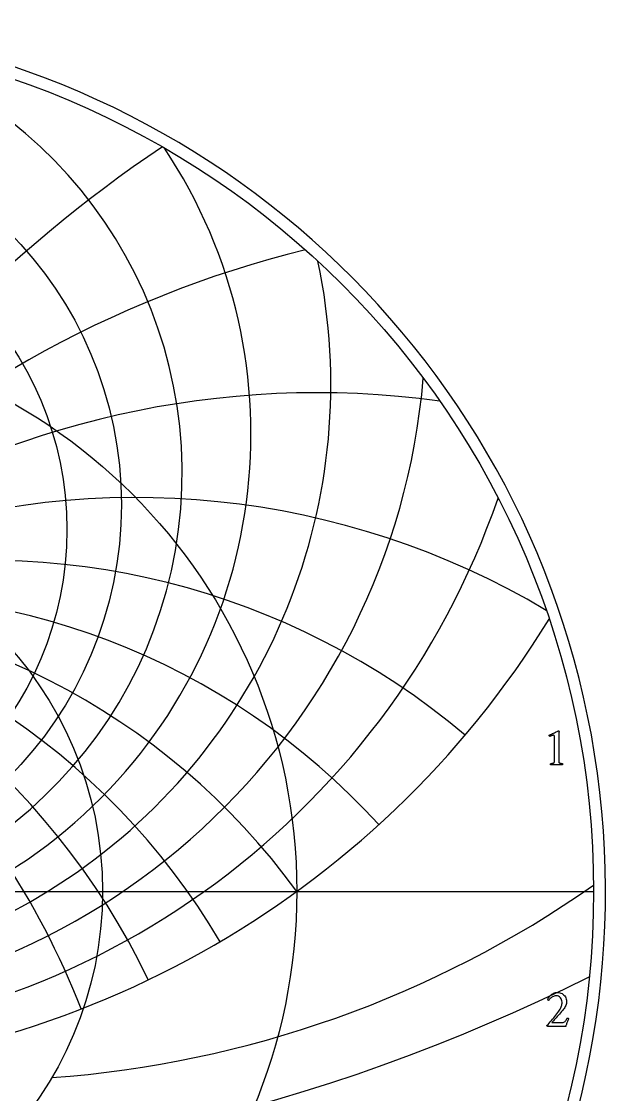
# Model space of a CAD drawing. Header units: millimetres. Extents: x -55 to 55, y -55 to 56.
# Drawn here: x 18 to 54.7, y -12.8 to 54.7 of the extents above; entities that cross this region are included whole.
import ezdxf

# ---------------------------------------------------------------- set-up
doc = ezdxf.new("R2010")
doc.units = ezdxf.units.MM
for name, color, linetype in [('CUT_OUTER', 1, 'Continuous'), ('ENGRAVE', 7, 'Continuous'), ('ENGRAVE_FINE', 8, 'Continuous'), ('TEXT', 5, 'Continuous')]:
    doc.layers.add(name, color=color, linetype=linetype)

msp = doc.modelspace()

# ---------------------------------------------------------------- linework, layer by layer
at = {"layer": 'CUT_OUTER'}
msp.add_arc((-0.0002, -0.0001), 54.7499, 132.890359, 87.801582, dxfattribs=at)
at = {"layer": 'ENGRAVE'}
msp.add_lwpolyline([(-54, 0), (54, 0)], dxfattribs=at)
for centre, radius in [((0, 0), 54), ((0, 24.3261), 24.3261), ((0, 22.7517), 20.8992), ((0, 0), 35.3478), ((0, 0), 23.1383)]:
    msp.add_circle(centre, radius, dxfattribs=at)
for centre, radius, start, end in [((0, 26.2892), 28.1417, 104.436571, 75.563429), ((0, 28.7545), 32.4697, 146.343028, 33.656972), ((0, 31.8877), 37.4863, 168.076059, 11.923941), ((0, 35.9396), 43.453, 184.845211, 355.154789), ((0, 41.3064), 50.7778, 199.041634, 340.958366), ((0, -25.6817), 43.6923, 36, 144), ((0, -25.6817), 43.6923, 36, 144), ((0, 48.6521), 60.1373, 211.615649, 328.384351), ((15.0301, 56.0931), 67.9839, 274.154376, 304.973846)]:
    msp.add_arc(centre, radius, start, end, dxfattribs=at)
at = {"layer": 'ENGRAVE_FINE'}
for centre, radius, start, end in [((75.6773, -25.6817), 87.3846, 123.930442, 170.048526), ((75.6773, -25.6817), 87.3846, 123.930442, 170.048526), ((52.0705, -25.6817), 67.9732, 103.763547, 166.510928), ((52.0705, -25.6817), 67.9732, 103.763547, 166.510928), ((36.6622, -25.6817), 57.0363, 82.274651, 162.768996), ((36.6622, -25.6817), 57.0363, 82.274651, 162.768996), ((-25.2258, -25.6817), 50.4515, 21.249547, 120.755909), ((-25.2258, -25.6817), 50.4515, 21.249547, 120.755909), ((25.2258, -25.6817), 50.4515, 59.244091, 158.750453), ((25.2258, -25.6817), 50.4515, 59.244091, 158.750453), ((-15.9027, -25.6817), 46.4964, 25.634518, 130.214249), ((-15.9027, -25.6817), 46.4964, 25.634518, 130.214249), ((15.9027, -25.6817), 46.4964, 49.785751, 154.365482), ((15.9027, -25.6817), 46.4964, 49.785751, 154.365482), ((-7.7041, -25.6817), 44.3663, 30.500929, 137.66478), ((-7.7041, -25.6817), 44.3663, 30.500929, 137.66478), ((7.7041, -25.6817), 44.3663, 42.33522, 149.499071), ((7.7041, -25.6817), 44.3663, 42.33522, 149.499071), ((0, 102.5834), 120.594, 243.541053, 296.458947)]:
    msp.add_arc(centre, radius, start, end, dxfattribs=at)
at = {"layer": 'TEXT'}
for points in [[(51.5432, 8.3453), (51.5432, 9.6909), (51.5423, 9.7239), (51.5394, 9.7513), (51.5346, 9.7732), (51.5279, 9.7896), (51.5189, 9.8016), (51.507, 9.8101), (51.4925, 9.8152), (51.4751, 9.8169), (51.4538, 9.8153), (51.4274, 9.8105), (51.3959, 9.8025), (51.3593, 9.7913), (51.3225, 9.7791), (51.2903, 9.7679), (51.2628, 9.7578), (51.2401, 9.7488), (51.2267, 9.7613), (51.2171, 9.7752), (51.2113, 9.7903), (51.2094, 9.8067), (51.2094, 9.8069), (51.2094, 9.8075), (51.2094, 9.8086), (51.2094, 9.8101), (51.2098, 9.8163), (51.2111, 9.8212), (51.2132, 9.8248), (51.2162, 9.8271), (51.284, 9.8579), (51.3512, 9.8889), (51.4177, 9.92), (51.4836, 9.9514), (51.5464, 9.9816), (51.6037, 10.0089), (51.6554, 10.0335), (51.7016, 10.0553), (51.7399, 10.0732), (51.7676, 10.086), (51.785, 10.0937), (51.7919, 10.0962), (51.7987, 10.0962), (51.8066, 10.0949), (51.8132, 10.0911), (51.8185, 10.0847), (51.8226, 10.0758), (51.8258, 10.066), (51.8285, 10.057), (51.8309, 10.049), (51.8328, 10.0417), (51.8319, 10.0365), (51.8294, 10.0209), (51.8251, 9.9948), (51.8192, 9.9583), (51.8132, 9.9122), (51.8089, 9.8573), (51.8064, 9.7938), (51.8055, 9.7215), (51.8055, 8.3453), (51.8056, 8.3085), (51.806, 8.2729), (51.8065, 8.2386), (51.8072, 8.2056), (51.8088, 8.1748), (51.8119, 8.1469), (51.8165, 8.122), (51.8226, 8.1), (51.8283, 8.0917), (51.8387, 8.0839), (51.8539, 8.0764), (51.8737, 8.0694), (51.8961, 8.0631), (51.9192, 8.0579), (51.943, 8.0537), (51.9673, 8.0506), (51.9902, 8.0484), (52.0095, 8.0468), (52.0251, 8.0459), (52.0372, 8.0455), (52.0418, 8.0374), (52.0453, 8.0268), (52.0477, 8.0136), (52.0491, 7.9978), (52.049, 7.9821), (52.047, 7.9689), (52.043, 7.9582), (52.0372, 7.9502), (51.9871, 7.9535), (51.9392, 7.9565), (51.8935, 7.9594), (51.8498, 7.9621), (51.8064, 7.9643), (51.7613, 7.9659), (51.7144, 7.9669), (51.6659, 7.9672), (51.6192, 7.9669), (51.5747, 7.9659), (51.5324, 7.9643), (51.4921, 7.9621), (51.4515, 7.9594), (51.4078, 7.9565), (51.3612, 7.9535), (51.3116, 7.9502), (51.3057, 7.9582), (51.3018, 7.9689), (51.2998, 7.9821), (51.2997, 7.9978), (51.3011, 8.0136), (51.3035, 8.0268), (51.307, 8.0374), (51.3116, 8.0455), (51.3236, 8.0459), (51.3393, 8.0468), (51.3585, 8.0484), (51.3814, 8.0506), (51.4058, 8.0537), (51.4295, 8.0579), (51.4526, 8.0631), (51.4751, 8.0694), (51.4947, 8.0764), (51.5092, 8.0839), (51.5185, 8.0917), (51.5228, 8.1), (51.529, 8.122), (51.5339, 8.1469), (51.5375, 8.1748), (51.5398, 8.2056), (51.5413, 8.2386), (51.5424, 8.2729), (51.543, 8.3085), (51.5432, 8.3453)], [(52.4307, -7.991), (52.4135, -8.0332), (52.3958, -8.0783), (52.3777, -8.1261), (52.3592, -8.1766), (52.3409, -8.2276), (52.3234, -8.2767), (52.3068, -8.3238), (52.2911, -8.3691), (52.277, -8.4098), (52.2655, -8.4432), (52.2566, -8.4694), (52.2502, -8.4883), (51.0988, -8.4883), (51.0936, -8.4844), (51.0882, -8.4794), (51.0825, -8.4733), (51.0767, -8.4662), (51.0714, -8.4588), (51.0677, -8.4521), (51.0655, -8.4461), (51.0647, -8.4406), (51.135, -8.3614), (51.2061, -8.2805), (51.2781, -8.1979), (51.3509, -8.1136), (51.4233, -8.0287), (51.494, -7.9441), (51.5629, -7.86), (51.6302, -7.7764), (51.6943, -7.6946), (51.7537, -7.6163), (51.8084, -7.5413), (51.8584, -7.4698), (51.905, -7.3972), (51.9423, -7.3293), (51.9705, -7.266), (51.9896, -7.2075), (52.0023, -7.1506), (52.0113, -7.0925), (52.0167, -7.0331), (52.0185, -6.9724), (52.0121, -6.8907), (51.9926, -6.8157), (51.9601, -6.7476), (51.9146, -6.6863), (51.8592, -6.6356), (51.7967, -6.5994), (51.7272, -6.5777), (51.6506, -6.5705), (51.5864, -6.5741), (51.5263, -6.585), (51.4705, -6.6031), (51.419, -6.6284), (51.372, -6.658), (51.3296, -6.6889), (51.2919, -6.721), (51.2589, -6.7544), (51.2308, -6.7864), (51.2078, -6.814), (51.1899, -6.8375), (51.1772, -6.8566), (51.1668, -6.8552), (51.1563, -6.8511), (51.1455, -6.8442), (51.1346, -6.8345), (51.1249, -6.8242), (51.118, -6.8153), (51.1138, -6.808), (51.1124, -6.8021), (51.1198, -6.7841), (51.1316, -6.7608), (51.1479, -6.7322), (51.1686, -6.6982), (51.1939, -6.6612), (51.2236, -6.6233), (51.2577, -6.5845), (51.2964, -6.5449), (51.3389, -6.5064), (51.3845, -6.4708), (51.4334, -6.4383), (51.4854, -6.4087), (51.5407, -6.3841), (51.5991, -6.3665), (51.6608, -6.356), (51.7256, -6.3525), (51.8038, -6.3575), (51.8785, -6.3725), (51.9495, -6.3975), (52.0168, -6.4325), (52.079, -6.4754), (52.1344, -6.5241), (52.1829, -6.5785), (52.2246, -6.6386), (52.2582, -6.7027), (52.2821, -6.7689), (52.2965, -6.8372), (52.3013, -6.9077), (52.2981, -6.9782), (52.2885, -7.0465), (52.2725, -7.1127), (52.2502, -7.1768), (52.2223, -7.2388), (52.1897, -7.2986), (52.1525, -7.3563), (52.1105, -7.4119), (52.051, -7.4846), (51.9883, -7.5596), (51.9224, -7.637), (51.8533, -7.7168), (51.7836, -7.7964), (51.7158, -7.8734), (51.6499, -7.948), (51.5859, -8.0199), (51.5261, -8.0871), (51.4727, -8.1472), (51.4256, -8.2004), (51.3849, -8.2465), (52.0458, -8.2465), (52.093, -8.2425), (52.1356, -8.2307), (52.1739, -8.211), (52.2076, -8.1834), (52.2386, -8.1478), (52.2685, -8.1038), (52.2973, -8.0515), (52.3251, -7.991), (52.33, -7.982), (52.3379, -7.9756), (52.3488, -7.9718), (52.3626, -7.9705), (52.3686, -7.971), (52.3762, -7.9722), (52.3856, -7.9744), (52.3967, -7.9773), (52.4077, -7.9808), (52.4171, -7.9842), (52.4248, -7.9876), (52.4307, -7.991)]]:
    msp.add_lwpolyline(points, close=True, dxfattribs=at)

doc.saveas('drawing.dxf')
